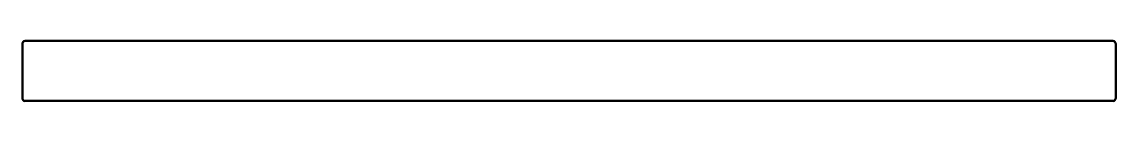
# Model space of a CAD drawing. Header units: millimetres. Extents: x 5132 to 6014, y 1622 to 1671.
import ezdxf

# ---------------------------------------------------------------- set-up
doc = ezdxf.new("R2010")
doc.units = ezdxf.units.MM
doc.header["$LTSCALE"] = 20
doc.linetypes.add('SLD-Solid', pattern=[0])

msp = doc.modelspace()

# ---------------------------------------------------------------- linework, layer by layer
at = {"color": 7, "linetype": 'SLD-Solid', "lineweight": 25}
for p, q in [((5132.48, 1668.42), (5132.48, 1624.02)), ((5133.28, 1668.42), (5133.28, 1624.02)), ((6012.18, 1670.72), (5134.78, 1670.72)), ((6012.18, 1669.92), (5134.78, 1669.92)), ((6013.68, 1668.42), (6013.68, 1624.01)), ((6014.48, 1668.42), (6014.48, 1624.01)), ((6012.18, 1622.52), (5134.78, 1622.52)), ((6012.18, 1621.72), (5134.78, 1621.72))]:
    msp.add_line(p, q, dxfattribs=at)
for centre, radius, start, end in [((5134.78, 1668.42), 2.3, 90, 180), ((5134.78, 1668.42), 1.5, 90, 180), ((6012.18, 1668.42), 2.3, 0, 90), ((6012.18, 1668.42), 1.5, 0, 90), ((5134.78, 1624.02), 2.3, 180, 270), ((5134.78, 1624.02), 1.5, 180, 270), ((6012.18, 1624.02), 1.5, 269.92611, 0.17838), ((6012.18, 1624.02), 2.3, 269.95183, 0.1163)]:
    msp.add_arc(centre, radius, start, end, dxfattribs=at)

doc.saveas('drawing.dxf')
